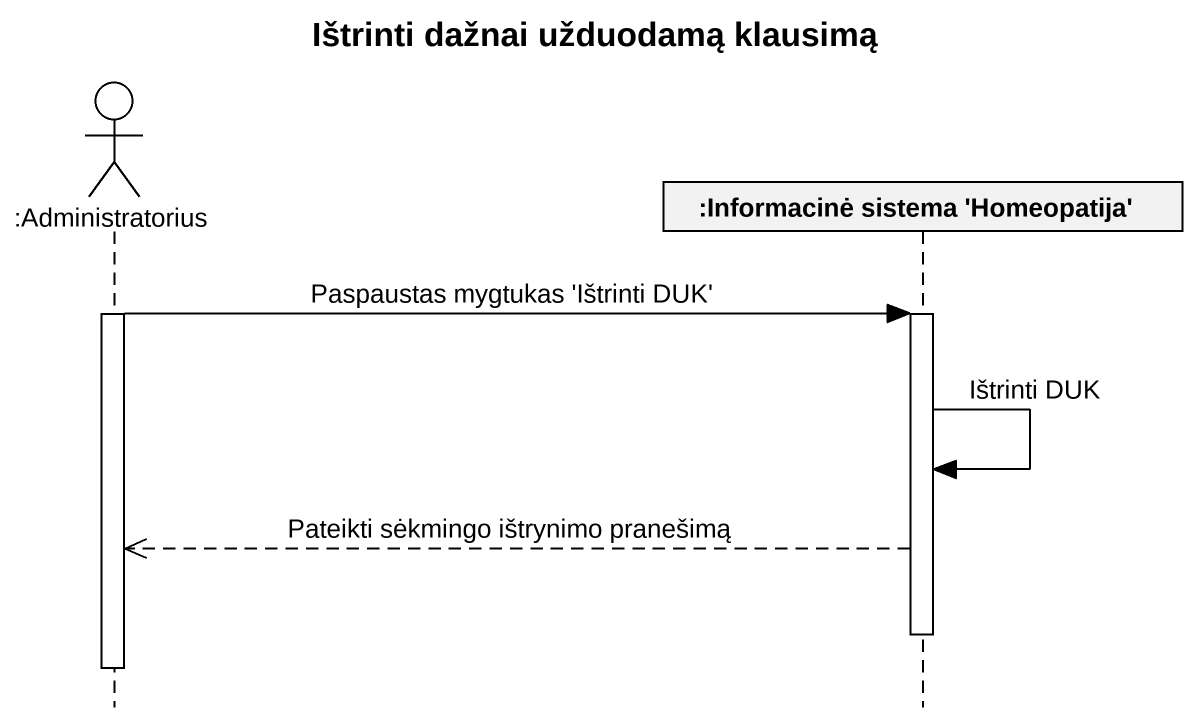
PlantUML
@startuml
title Ištrinti dažnai užduodamą klausimą
hide footbox
actor ":Administratorius" as Administratorius
participant ":Informacinė sistema 'Homeopatija'" as Informacinė_sistema

activate Administratorius
Administratorius -> Informacinė_sistema : Paspaustas mygtukas 'Ištrinti DUK'
activate Informacinė_sistema
Informacinė_sistema -> Informacinė_sistema : Ištrinti DUK
Informacinė_sistema -->> Administratorius : Pateikti sėkmingo ištrynimo pranešimą
deactivate Informacinė_sistema
deactivate Administratorius
@enduml
